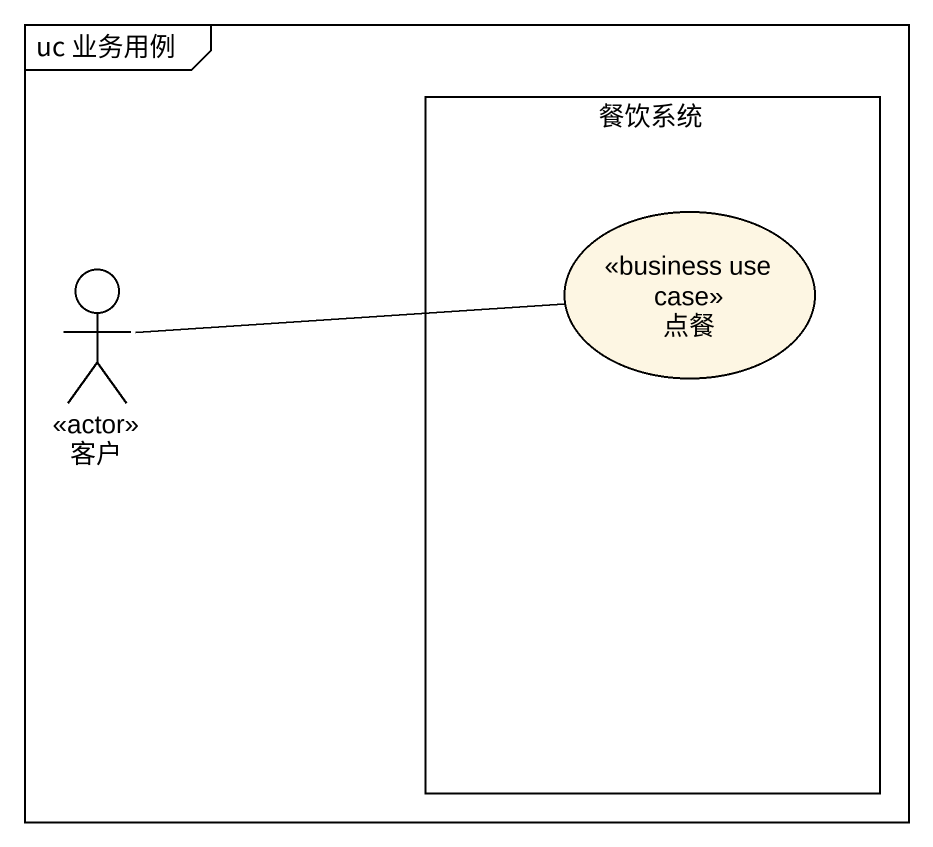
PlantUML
@startuml
mainframe uc 业务用例
rectangle 餐饮系统 {
  usecase 点餐 <<business use case>>
}
actor 客户 <<actor>>
客户 -right- 点餐
@enduml
